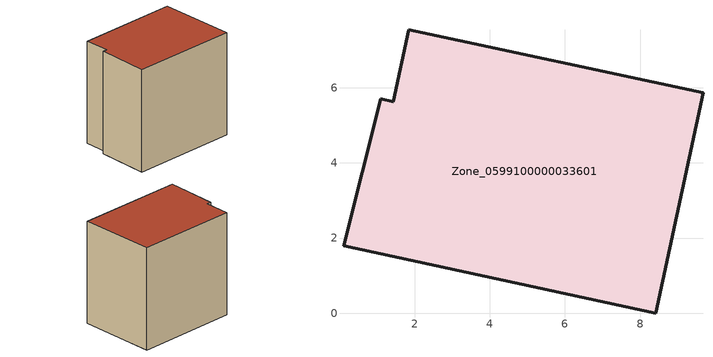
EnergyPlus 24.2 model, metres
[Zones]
Zone_0599100000033601
 floor ground (C_G): 0.11,1.8 1.1,5.71 1.43,5.63 1.84,7.54 9.67,5.87 8.41,0 z0
 wall outside (C_F): 8.41,0 9.67,5.87 1.84,7.54 1.43,5.63 1.1,5.71 0.11,1.8 8.41,0 z0:8.05
 roof outside (C_R): 1.1,5.71 0.11,1.8 8.41,0 9.67,5.87 1.84,7.54 1.43,5.63 z8.05
[BUILDING]
Pand.0599100000033601: North Axis=0; Terrain=City; Loads Convergence Tolerance Value=0.04; Temperature Convergence Tolerance Value=0.4; Solar Distribution=FullExterior; Maximum Number of Warmup Days=25; Minimum Number of Warmup Days=1
[Site:Location]
Rotterdam.The.Hague.AP_ZH_NLD Design_Conditions: Latitude=51.96; Longitude=4.45; Time Zone=1; Elevation=-4.5
[SITE:GROUNDTEMPERATURE:BUILDINGSURFACE]
18, 18, 18, 18, 18, 18, 18, 18, 18, 18, 18, 18
[MATERIAL] Thermal Absorptance=0.9; Solar Absorptance=0.7; Visible Absorptance=0.7
Name | Roughness | Thickness | Conductivity | Density | Specific Heat
G.TI.1975-1991 | MediumSmooth | 0.15 | 0.288461 | 540 | 1210
F.TI.1975-1991 | Rough | 0.3 | 0.230769 | 1920 | 840
R.TI.1975-1991 | MediumRough | 0.2 | 0.153846 | 1500 | 1000
[CONSTRUCTION]
C_G: G.TI.1975-1991
C_F: F.TI.1975-1991
C_R: R.TI.1975-1991
[ZONE]
Zone_0599100000033601: Type=1; Multiplier=1; Ceiling Height=Autocalculate; Volume=Autocalculate; Floor Area=autocalculate; Part of Total Floor Area=Yes
[ZONEINFILTRATION:DESIGNFLOWRATE]
Infil_Zone_0599100000033601: Zone or ZoneList or Space or SpaceList=Zone_0599100000033601; Schedule=AlwaysOn; Design Flow Rate Calculation Method=Flow/Area; Flow Rate per Floor Area=0.003; Constant Term Coefficient=1; Temperature Term Coefficient=0; Velocity Term Coefficient=0; Velocity Squared Term Coefficient=0
[HVACTEMPLATE:ZONE:IDEALLOADSAIRSYSTEM]
Zone_0599100000033601: Maximum Heating Supply Air Temperature=50; Minimum Cooling Supply Air Temperature=13; Maximum Heating Supply Air Humidity Ratio=0.0156; Minimum Cooling Supply Air Humidity Ratio=0.0077; Heating Limit=NoLimit; Cooling Limit=NoLimit; Dehumidification Control Type=ConstantSensibleHeatRatio; Cooling Sensible Heat Ratio=0.7; Dehumidification Setpoint=60; Humidification Control Type=None; Humidification Setpoint=30; Outdoor Air Method=None; Outdoor Air Flow Rate per Person=0.00944; Outdoor Air Flow Rate per Zone Floor Area=0; Outdoor Air Flow Rate per Zone=0; Demand Controlled Ventilation Type=None; Outdoor Air Economizer Type=NoEconomizer; Heat Recovery Type=None; Sensible Heat Recovery Effectiveness=0.7; Latent Heat Recovery Effectiveness=0.65
[ZONECONTROL:THERMOSTAT]
ThermostatControl_Zone_0599100000033601: Zone or ZoneList=Zone_0599100000033601; Control Type Schedule=DualSetpointControlType; Control 1=Thermostat_Zone_0599100000033601; Temperature Difference Between Cutout And Setpoint=0
[THERMOSTATSETPOINT:DUALSETPOINT]
Thermostat_Zone_0599100000033601: Heating Setpoint Temperature Schedule=HeatingSetpoint_Zone_0599100000033601; Cooling Setpoint Temperature Schedule=CoolingSetpoint_Zone_0599100000033601
[SCHEDULE:COMPACT]
HeatingSetpoint_Zone_0599100000033601: Through: 12/31, For: AllDays, Until: 24:00, 21
CoolingSetpoint_Zone_0599100000033601: Through: 12/31, For: AllDays, Until: 24:00, 24
DualSetpointControlType: Through: 12/31, For: AllDays, Until: 24:00, 4
AlwaysOn: Through: 12/31, For: AllDays, Until: 24:00, 1
